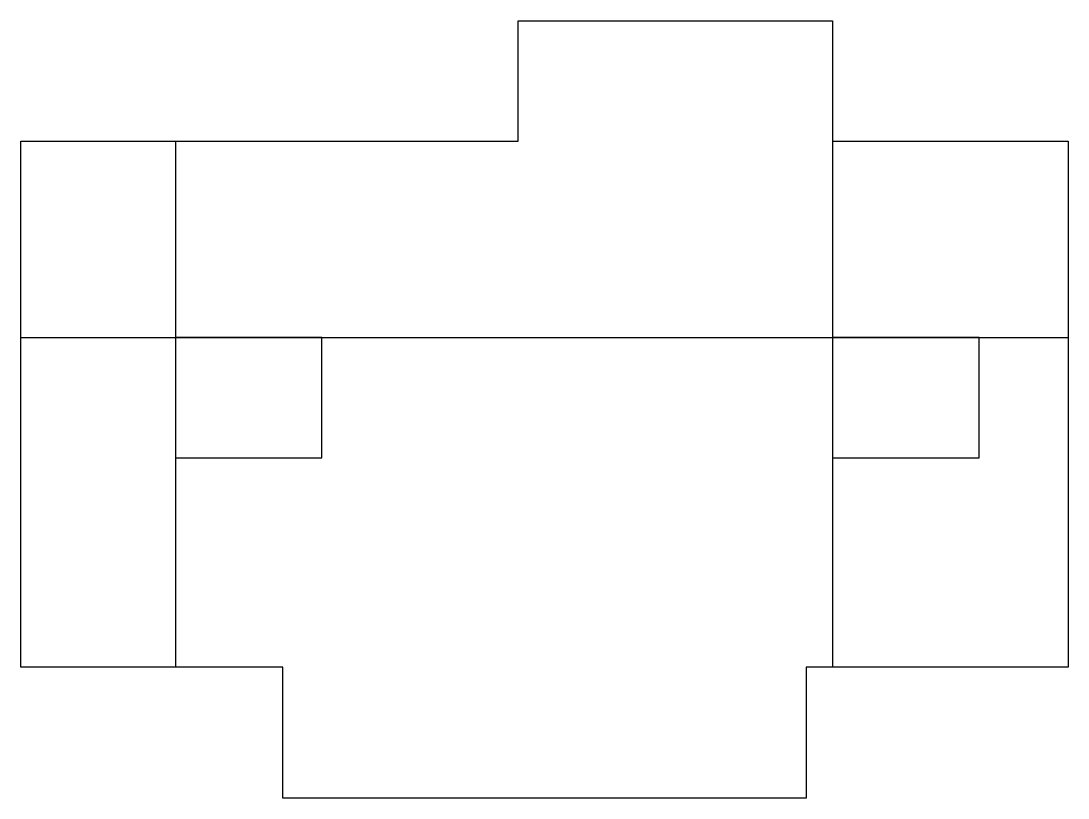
# Model space of a CAD drawing. Header units: inches. Extents: x -0.5 to 1.5, y 0 to 1.49.
import ezdxf

# ---------------------------------------------------------------- set-up
doc = ezdxf.new("R2010")
doc.units = ezdxf.units.IN
doc.layers.get('0').update_dxf_attribs({"linetype": 'CONTINUOUS'})

msp = doc.modelspace()

# ---------------------------------------------------------------- linework, layer by layer
for p, q in [((-0.205, 1.255), (-0.205, 0.25)), ((1.05, 1.255), (1.05, 0.25)), ((-0.5, 0.88), (1.5, 0.88))]:
    msp.add_line(p, q)
for points in [[(1, 0), (0, 0), (0, 0.25), (-0.5, 0.25), (-0.5, 1.255), (0.45, 1.255), (0.45, 1.485), (1.05, 1.485), (1.05, 1.255), (1.5, 1.255), (1.5, 0.25), (1, 0.25)], [(0.075, 0.88), (-0.205, 0.88), (-0.205, 0.65), (0.075, 0.65)], [(1.33, 0.88), (1.05, 0.88), (1.05, 0.65), (1.33, 0.65)]]:
    msp.add_lwpolyline(points, close=True)

doc.saveas('drawing.dxf')
